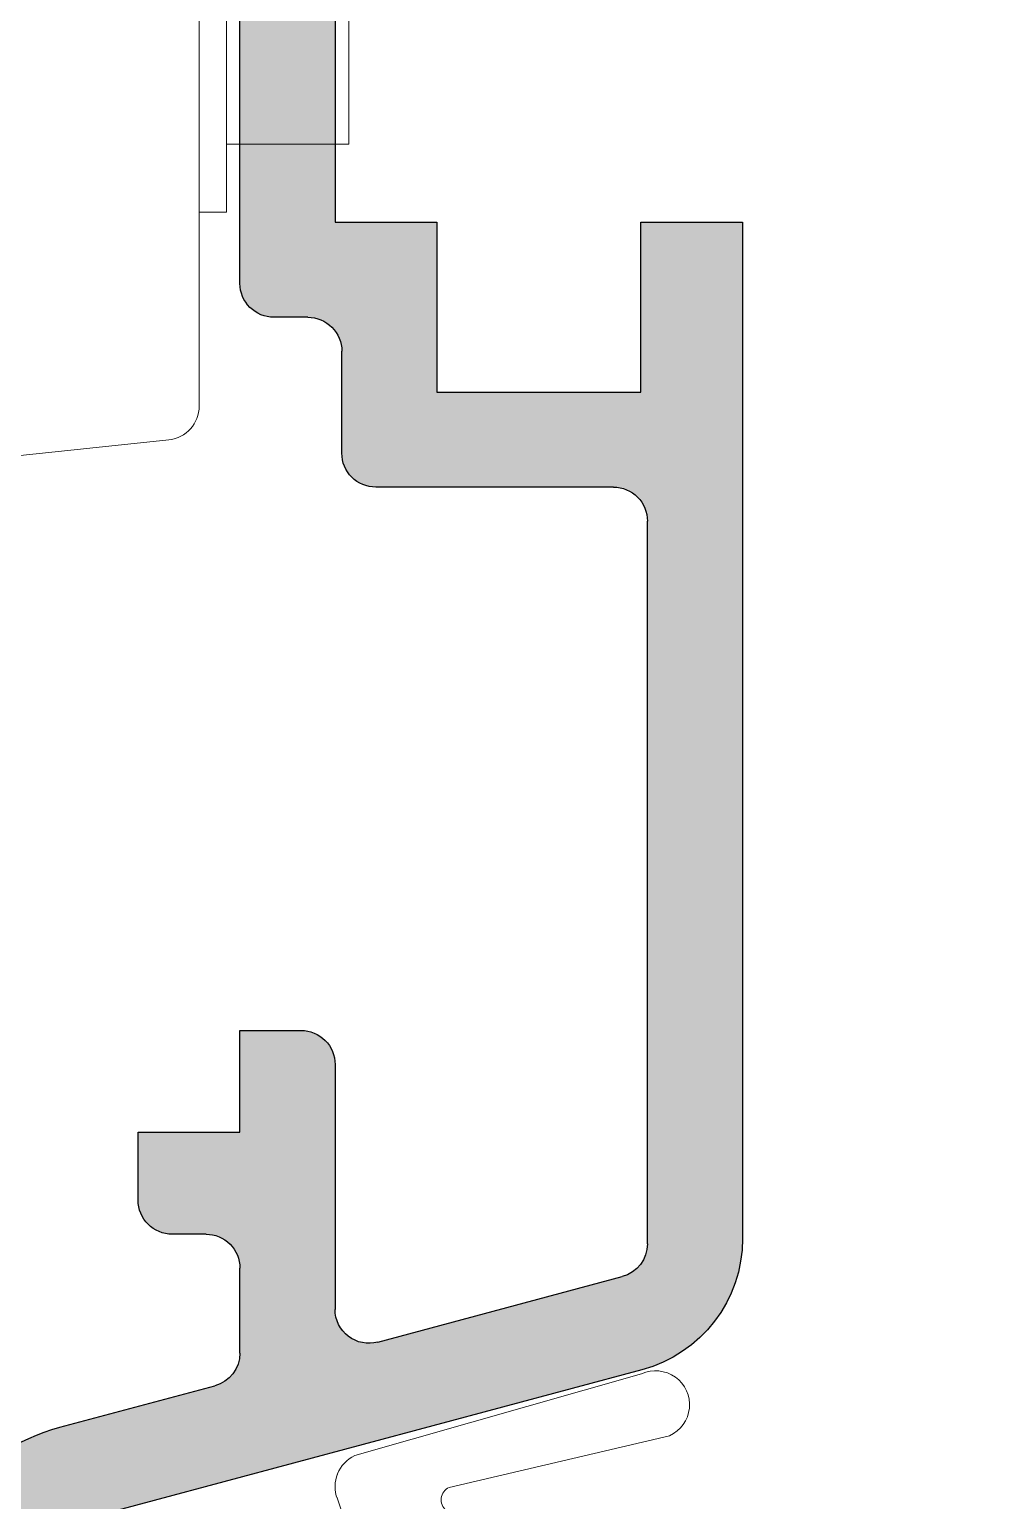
# Model space of a CAD drawing. Header units: millimetres. Extents: x 3069 to 3669, y 1489 to 1908.
# Drawn here: x 3303.97 to 3317.97, y 1586.14 to 1607.8 of the extents above; entities that cross this region are included whole.
import ezdxf

# ---------------------------------------------------------------- set-up
doc = ezdxf.new("R2010")
doc.units = ezdxf.units.MM
doc.set_wipeout_variables(frame=1)
for name, color, linetype, lineweight in [('Detalles-Accesorios', 1, 'Continuous', 13), ('Perfil-Detalles', 7, 'Continuous', 25), ('Sombreado-Perfil dettalles', 7, 'Continuous', 0)]:
    doc.layers.add(name, color=color, linetype=linetype, lineweight=lineweight)

# ---------------------------------------------------------------- blocks, each defined once
blk = doc.blocks.new('*U56')
for p, q in [((-14.10000000000054, -7.856713931080776), (-14.10000000000054, 7.856713931095328)), ((-14.50372216313299, 5.000000000006366), (-14.50372216313299, -4.999999999993633)), ((-16.30372216313317, 4.000000000006366), (-16.30372216313317, -3.999999999993633)), ((-14.50372216313299, -3.999999999993633), (-16.30372216313317, -3.999999999993633)), ((-14.10000000000054, -4.999999999993633), (-14.50372216313299, -4.999999999993633)), ((-13.65226423163421, -8.353974878765257), (-4.595471536732656, -9.305882148922137))]:
    blk.add_line(p, q)
blk.add_arc((-13.60000000000054, -7.856713931080776), 0.5000000000000001, 180, 264.0000000000177)
blk = doc.blocks.new('*U50')
at = {"color": 3}
blk.add_wipeout([(1.546020307750041, 0.2095290887308483), (2.9456197503145614, 3.136283441097932), (3.0194122906796554, 3.21919912561769), (3.1260502571371926, 3.2500000000000018), (3.300000000000182, 3.2500000000000018), (3.4414213562374076, 3.1914213562372478), (3.4999999999999982, 3.050000000000063), (3.4999999999999982, 2.249999999999888), (5.232742470952416, 2.2500000000000018), (5.390646193558138, 2.3272546767190985), (5.432742470952706, 2.4500000000000863), (5.008148579986937, 4.743493074416621), (5.0398416641000034, 4.919788594789589), (5.200000000000272, 5.000000000000002), (6.552872911617215, 5.000000000000002), (7.199247807747413, 4.763019982472683), (7.539266835449326, 4.164398987305278), (7.840031464991625, 2.359811210050454), (7.983240261156359, 2.0849276827765575), (8.260942107681332, 1.9472636086609345), (15.631363322369456, -0.0763541516520263), (17.331659418537207, -0.3642778665037554), (18.403556118144643, -0.2518146225587774), (20.86565285963298, 1.0342331640175946), (20.938319938448636, 1.1884613300022817), (20.82102088090687, 1.370561725708514), (17.573652243248947, 2.133295720934827), (17.280404599396658, 2.588546710200495), (17.32515361013099, 2.795299066348205), (17.780404599396654, 3.0885467102004913), (17.98715695554438, 3.0437976994661593), (22.206752356147717, 1.8395266649180275), (22.463311145384075, 1.5722724377567392), (22.46551724137953, 1.2018100679927013), (20.340231602825952, -1.5722282960745826), (17.399614414432996, -2.4553858599678886), (8.299326776422731, -1.9775084917498589), (7.9936531806566125, -2.1044489819931904), (7.834247034326836, -2.3945177940429385), (7.539266835449326, -4.16439898730539), (7.19924780774739, -4.763019982472741), (6.552872911617215, -5), (5.199999999999817, -5), (5.039841664100095, -4.919788594789466), (5.008148579986937, -4.7434930744166195), (5.426561905737344, -2.4993358561270025), (5.390646193558497, -2.327254676719148), (5.2327424709510515, -2.2499999999999964), (3.4999999999999982, -2.2499999999999964), (3.4999999999999982, -3.050000000000068), (3.4414213562373934, -3.1914213562373153), (3.2999999999992706, -3.25), (3.1260502571371926, -3.25), (3.019412290679668, -3.2191991256176706), (2.9456197503145614, -3.136283441097932), (1.546020307750041, -0.2095290887309602), (1.5000000000002576, -5.3290705182007514e-14)], dxfattribs=at)
for points in [[(7.539266835449325, -4.164398987305389, -0.3666293647016028), (6.552872911617214, -5), (5.199999999999818, -5, -0.5008256657983763), (5.008148579986936, -4.743493074416619), (5.426561905737344, -2.499335856127004, 0.4892517759837692), (5.232742470952416, -2.25), (3.5, -2.25), (3.5, -3.050000000000068, -0.4142135623731793), (3.300000000000181, -3.25), (3.126050257137194, -3.25, -0.2888359128129048), (2.945619750314563, -3.13628344109793), (1.54602030775004, -0.2095290887309602, -0.2196368438793986), (1.54602030775004, 0.2095290887308465), (2.945619750314563, 3.13628344109793, -0.2888359128130847), (3.126050257137194, 3.25), (3.300000000000181, 3.25, -0.414213562373074), (3.5, 3.049999999999954), (3.5, 2.249999999999886), (5.232742470952416, 2.25, 0.4892517759837692), (5.426561905737344, 2.49933585612689), (5.008148579986936, 4.743493074416619, -0.500825665798423), (5.200000000000272, 5), (6.552872911617214, 5, -0.3666293647015995), (7.539266835449325, 4.164398987305276), (7.840031464991625, 2.359811210050452, 0.3260061382183418), (8.26094210768133, 1.947263608660932), (15.63136332236945, -0.0763541516520263, 0.2792180766995844), (20.86565285963161, 1.034233164017564, 0.5544873652228705), (20.82102088090778, 1.370561725708512), (17.57365224324894, 2.133295720934825, -1.000000000000013), (17.98715695554438, 3.043797699466153), (22.20675235614772, 1.839526664918025, -0.3988491039280005), (22.46551724137953, 1.20181006799271, -0.3464724198219646), (16.9542769697282, -2.436773907002589), (8.299326776422731, -1.977508491749858, 0.3507534451427916), (7.834247034326381, -2.39451779404294)], [(5.700000000000272, 0.7499999999998864, 0.4142135623731034), (5.200000000000272, 1.249999999999886), (3.467168211255284, 1.249999999999886, 0.2888359127239035), (3.016091944269646, 0.965708602893187), (2.657435407538287, 0.2157086049851387, 0.2268047371347924), (2.657435407407774, -0.2157086005047404), (3.016091945533389, -0.9657086025965782, 0.2888359129020951), (3.467168212660908, -1.25), (5.200000000000272, -1.25, 0.4142135623730864), (5.700000000000272, -0.75)]]:
    blk.add_lwpolyline(points, format="xyb", close=True)
blk = doc.blocks.new('208_d')
at = {"layer": 'Sombreado-Perfil dettalles'}
h = blk.add_hatch(color=256, dxfattribs=at)
edge = h.paths.add_edge_path(flags=16)
edge.add_arc((0.5999999999989996, 17.90000000000003), 0.4999999999997727, -90.0000000000195, 0, ccw=False)
edge.add_line((0.5999999999989996, 17.40000000000026), (-4.665741454090493, 17.40000000000015))
edge.add_arc((-4.665741454090948, 17.8999999999998), 0.4999999999997158, 146.3099324739399, 270.00000000007816, ccw=False)
edge.add_line((-5.081766601259005, 18.17735009811286), (-4.600000000000363, 18.90000000000014))
edge.add_line((-4.600000000000818, 18.90000000000014), (-5.600000000000818, 18.90000000000014))
edge.add_line((-5.600000000000818, 18.90000000000014), (-5.600000000000818, 33.40000000000015))
edge.add_line((-5.600000000000818, 33.40000000000015), (-1.600000000000818, 33.40000000000015))
edge.add_line((-1.600000000000818, 33.40000000000015), (-1.400000000001, 33.60000000000019))
edge.add_line((-1.400000000001, 33.60000000000019), (26.69999999999891, 33.60000000000019))
edge.add_line((26.69999999999891, 33.60000000000019), (26.89999999999873, 33.40000000000015))
edge.add_line((26.89999999999918, 33.40000000000015), (30.89999999999918, 33.40000000000015))
edge.add_line((30.89999999999918, 33.40000000000015), (30.89999999999918, 31.90000000000015))
edge.add_line((30.89999999999918, 31.90000000000015), (31.89999999999964, 31.90000000000015))
edge.add_arc((31.89999999999873, 32.40000000000072), 0.5000000000005116, 270.0000000000782, 359.9999999999414)
edge.add_line((32.39999999999918, 32.40000000000015), (32.39999999999964, 33.1000000000002))
edge.add_arc((32.89999999999918, 33.10000000000031), 0.4999999999997727, 89.99999999998369, 180, ccw=False)
edge.add_line((32.89999999999918, 33.60000000000008), (44.39999999999963, 33.59999999999985))
edge.add_arc((44.39999999999872, 32.59999999999962), 1.000000000000284, 3.092281986027956e-11, 89.99999999997402, ccw=False)
edge.add_line((45.39999999999918, 32.60000000000019), (45.39999999999963, 24.70000000000022))
edge.add_arc((44.39999999999963, 24.70000000000022), 1, -90.00000000000972, 0, ccw=False)
edge.add_line((44.39999999999918, 23.70000000000022), (38.04484176022379, 23.70000000000044))
edge.add_arc((38.04484176022425, 20.80000000000001), 2.900000000000346, 90.00000000000897, 165.0000000000003)
edge.add_line((35.24365686398551, 21.55057523079739), (34.63273679057056, 19.27059047744882))
edge.add_arc((34.14977387742556, 19.40000000000106), 0.50000000000069, 270.00000000002603, 344.99999999991206, ccw=False)
edge.add_line((34.14977387742601, 18.90000000000037), (32.89999999999964, 18.90000000000003))
edge.add_arc((32.89999999999918, 19.40000000000003), 0.5, 179.999999999987, 270, ccw=False)
edge.add_line((32.39999999999918, 19.40000000000015), (32.39999999999873, 19.90000000000015))
edge.add_arc((31.89999999999918, 19.90000000000026), 0.4999999999997727, 0, 90.00000000001953)
edge.add_line((31.89999999999918, 20.40000000000004), (30.89999999999918, 20.40000000000015))
edge.add_line((30.89999999999918, 20.40000000000015), (30.89999999999918, 18.90000000000014))
edge.add_line((30.89999999999918, 18.90000000000014), (29.39999999999918, 18.90000000000014))
edge.add_line((29.39999999999918, 18.90000000000014), (29.39999999999964, 18.00000000000017))
edge.add_arc((29.89999999999918, 17.99999999999994), 0.4999999999997727, 180, 270.0000000000196)
edge.add_line((29.89999999999918, 17.50000000000017), (33.50669581559123, 17.50000000000017))
edge.add_arc((33.50669581559123, 17.00000000000005), 0.500000000000199, -14.999999999978172, 89.99999999997402, ccw=False)
edge.add_line((33.98965872873578, 16.87059047744895), (33.02504163598314, 13.27059047744882))
edge.add_arc((32.5420787228386, 13.39999999999992), 0.4999999999999564, 270.00000000002603, 345.00000000002444, ccw=False)
edge.add_line((32.54207872283905, 12.89999999999992), (21.89999999999963, 12.90000000000026))
edge.add_arc((21.89999999999873, 13.39999999999969), 0.4999999999994742, 179.9999999999479, 270.00000000007816, ccw=False)
edge.add_line((21.39999999999918, 13.40000000000015), (21.39999999999873, 16.90000000000015))
edge.add_arc((20.89999999999918, 16.90000000000026), 0.4999999999997727, 0, 90.00000000001953)
edge.add_line((20.89999999999918, 17.40000000000003), (19.39999999999918, 17.40000000000003))
edge.add_arc((19.39999999999918, 17.90000000000003), 0.5, 179.999999999987, 270, ccw=False)
edge.add_line((18.89999999999918, 17.90000000000015), (18.89999999999918, 18.40000000000015))
edge.add_arc((18.39999999999963, 18.40000000000037), 0.4999999999997727, 0, 90.00000000004886)
edge.add_line((18.39999999999918, 18.90000000000014), (1.599999999998999, 18.90000000000026))
edge.add_arc((1.599999999998544, 18.40000000000071), 0.4999999999995169, 89.99999999997395, 180.0000000000553)
edge.add_line((1.099999999999454, 18.40000000000026), (1.099999999998999, 17.90000000000015))
edge = h.paths.add_edge_path()
edge.add_line((-3.500000000000909, -5.499999999999829), (-3.500000000000909, -3.999999913540079))
edge.add_arc((-4.000000000000909, -3.999999913596582), 0.5, 0, 180.0000048296701)
edge.add_arc((-5.000000000700765, -3.999999999300086), 0.5000000006998581, -89.9999999262572, 4.978313086212438e-06, ccw=False)
edge.add_line((-5.000000000000909, -4.499999999999943), (-5.300000000001091, -4.499999999999829))
edge.add_arc((-5.300000000001091, -4.000000000000511), 0.4999999999992895, 179.9999999999219, 270.0000000000521, ccw=False)
edge.add_line((-5.800000000000636, -3.999999999999829), (-5.800000000001091, 1.729197834e-07))
edge.add_arc((-5.300000000001091, 1.729200108e-07), 0.4999999999997727, 89.99999999994952, 180, ccw=False)
edge.add_line((-5.300000000001091, 0.5000001729197834), (-5.000000000000909, 0.5000001729196697))
edge.add_arc((-5.000000000379259, 1.725415473e-07), 0.5000000003780514, -4.947896798057627e-06, 89.99999995667042, ccw=False)
edge.add_arc((-4.000000000000909, 8.68380425e-08), 0.5000000000000018, 179.9999951703269, 360.0000000000003)
edge.add_line((-3.500000000000909, 8.64599201e-08), (-3.500000000000909, 1.40000017291976))
edge.add_arc((-4.000000000000909, 1.400000172919988), 0.4999999999997727, 0, 90.00000000005048)
edge.add_line((-4.000000000000909, 1.90000017291976), (-5.100000000000818, 1.900000172919533))
edge.add_arc((-5.100000000000818, 2.400000172919533), 0.4999999999999148, 179.999999999987, 270, ccw=False)
edge.add_line((-5.600000000000818, 2.400000172919646), (-5.600000000000818, 15.50000000000028))
edge.add_arc((-5.100000000001273, 15.50000000000051), 0.4999999999997727, 89.99999999995123, 180, ccw=False)
edge.add_line((-5.100000000000818, 16.00000000000028), (-2.000000000000909, 16.00000000000017))
edge.add_arc((-2.000000000000909, 15.50000000000028), 0.4999999999998864, -9.777068044058979e-12, 90, ccw=False)
edge.add_line((-1.500000000000909, 15.50000000000017), (-1.500000000000909, 13.00000000000017))
edge.add_line((-1.500000000000909, 13.00000000000017), (-1.800000000001091, 13.00000000000017))
edge.add_line((-1.800000000001091, 13.00000000000017), (-1.800000000001091, 11.50000000000017))
edge.add_line((-1.800000000001091, 11.50000000000017), (2.49999999999909, 11.50000000000017))
edge.add_line((2.49999999999909, 11.50000000000017), (2.49999999999909, 13.00000000000017))
edge.add_line((2.49999999999909, 13.00000000000017), (-9.095e-13, 13.00000000000017))
edge.add_line((-9.095e-13, 13.00000000000017), (-9.095e-13, 16.00000000000017))
edge.add_line((-9.095e-13, 16.00000000000017), (2.49999999999909, 16.00000000000017))
edge.add_line((2.49999999999909, 16.00000000000017), (2.49999999999909, 17.50000000000017))
edge.add_line((2.49999999999909, 17.50000000000017), (17.49999999999909, 17.50000000000017))
edge.add_line((17.49999999999909, 17.50000000000017), (17.49999999999909, 16.00000000000017))
edge.add_line((17.49999999999909, 16.00000000000017), (19.99999999999909, 16.00000000000017))
edge.add_line((19.99999999999909, 16.00000000000017), (19.99999999999909, 13.00000000000017))
edge.add_line((19.99999999999909, 13.00000000000017), (17.49999999999909, 13.00000000000017))
edge.add_line((17.49999999999909, 13.00000000000017), (17.49999999999909, 11.50000000000017))
edge.add_line((17.49999999999909, 11.50000000000017), (32.46534602404108, 11.50000000000017))
edge.add_arc((32.46534602404108, 13.49999999999983), 1.999999999999616, 270, 345.0000000000101)
edge.add_line((34.39719767661882, 12.9823619097952), (36.59595302079015, 21.18822856765399))
edge.add_arc((38.04484176022379, 20.80000000000024), 1.500000000000016, 90, 165.0000000000035, ccw=False)
edge.add_line((38.04484176022379, 22.30000000000024), (44.39999999999918, 22.30000000000012))
edge.add_arc((44.39999999999963, 21.30000000000035), 0.9999999999997726, -1.3017142919125035e-11, 90.00000000001302, ccw=False)
edge.add_line((45.39999999999918, 21.30000000000013), (45.39999999999918, 19.50000000000017))
edge.add_line((45.39999999999918, 19.50000000000017), (46.79999999999927, 19.50000000000017))
edge.add_line((46.79999999999927, 19.50000000000017), (46.79999999999927, 32.50000000000028))
edge.add_arc((47.29999999999927, 32.50000000000017), 0.5000000000002274, 90.00000000001961, 180, ccw=False)
edge.add_line((47.29999999999927, 33.0000000000004), (51.09999999999899, 33.00000000000017))
edge.add_arc((51.09999999999946, 32.50000000000085), 0.4999999999993179, -7.821654435247183e-11, 90.00000000005213, ccw=False)
edge.add_line((51.59999999999854, 32.50000000000017), (51.59999999999854, 27.00000000000017))
edge.add_line((51.599999999999, 27.00000000000017), (52.99999999999909, 27.00000000000017))
edge.add_line((52.99999999999909, 27.00000000000017), (52.99999999999909, 62.00000000000017))
edge.add_line((52.99999999999909, 62.00000000000017), (40.99999999999909, 62.00000000000017))
edge.add_line((40.99999999999909, 62.00000000000017), (40.99999999999909, 60.24282032302773))
edge.add_line((40.99999999999909, 60.24282032302773), (42.19999999999891, 59.55000000000012))
edge.add_line((42.19999999999891, 59.55000000000012), (42.19999999999891, 60.80000000000012))
edge.add_line((42.19999999999891, 60.80000000000012), (44.69999999999891, 60.80000000000012))
edge.add_line((44.69999999999891, 60.80000000000012), (44.69999999999891, 54.30000000000013))
edge.add_line((44.69999999999891, 54.30000000000013), (42.19999999999891, 54.30000000000013))
edge.add_line((42.19999999999891, 54.30000000000013), (42.19999999999891, 55.55000000000013))
edge.add_line((42.19999999999891, 55.55000000000013), (40.99999999999909, 54.85717967697263))
edge.add_line((40.99999999999909, 54.85717967697263), (40.99999999999909, 53.1000000000002))
edge.add_line((40.99999999999909, 53.1000000000002), (45.099999999999, 53.1000000000002))
edge.add_arc((45.09999999999945, 54.09999999999996), 0.9999999999997726, 269.999999999987, 360.000000000013)
edge.add_line((46.09999999999899, 54.10000000000019), (46.09999999999899, 59.59999999999997))
edge.add_arc((47.099999999999, 59.59999999999962), 1, 90.00000000001472, 180, ccw=False)
edge.add_line((47.099999999999, 60.59999999999963), (50.599999999999, 60.6000000000002))
edge.add_arc((50.599999999999, 59.60000000000007), 1.000000000000113, 8.071765478234738e-12, 90, ccw=False)
edge.add_line((51.599999999999, 59.60000000000019), (51.599999999999, 37.00000000000017))
edge.add_arc((49.59999999999945, 37.00000000000006), 1.999999999999545, -90.00000000001461, 0, ccw=False)
edge.add_line((49.599999999999, 35.00000000000051), (14.49999999999909, 35.00000000000017))
edge.add_arc((14.49999999999863, 35.49999999999949), 0.4999999999993179, 179.9999999999219, 270.0000000000521, ccw=False)
edge.add_line((13.99999999999909, 35.50000000000017), (13.99999999999909, 40.00000000000016))
edge.add_line((13.99999999999909, 40.00000000000016), (11.49999999999909, 40.00000000000016))
edge.add_line((11.49999999999909, 40.00000000000016), (10.49999999999909, 39.00000000000017))
edge.add_line((10.49999999999909, 39.00000000000017), (10.49999999999909, 38.00000000000017))
edge.add_line((10.49999999999909, 38.00000000000017), (12.49999999999909, 38.00000000000017))
edge.add_line((12.49999999999909, 38.00000000000017), (12.49999999999909, 35.00000000000017))
edge.add_line((12.49999999999909, 35.00000000000017), (-5.500000000000909, 35.00000000000017))
edge.add_line((-5.500000000000909, 35.00000000000017), (-5.500000000000909, 38.00000000000017))
edge.add_line((-5.500000000000909, 38.00000000000017), (-3.500000000000909, 38.00000000000017))
edge.add_line((-3.500000000000909, 38.00000000000017), (-3.500000000000909, 39.00000000000017))
edge.add_line((-3.500000000000909, 39.00000000000017), (-4.500000000000909, 40.00000000000016))
edge.add_line((-4.500000000000909, 40.00000000000016), (-7.000000000000909, 40.00000000000016))
edge.add_line((-7.000000000000909, 40.00000000000016), (-7.000000000000909, -5.999999999999829))
edge.add_line((-7.000000000000909, -5.999999999999829), (-4.000000000000909, -5.999999999999829))
edge.add_arc((-4.000000000000454, -5.500000000000511), 0.4999999999992895, 269.9999999999479, 360.0000000000814)
at = {"layer": 'Perfil-Detalles'}
for p, q in [((35.24365686398551, 21.55057523079722), (34.63273679057056, 19.27059047744865)), ((34.39719767661904, 12.98236190979503), (36.59595302079015, 21.18822856765382)), ((31.89999999999918, 20.39999999999986), (30.89999999999918, 20.39999999999998)), ((30.89999999999918, 20.39999999999998), (30.89999999999918, 18.89999999999998)), ((32.39999999999918, 19.39999999999997), (32.39999999999895, 19.89999999999998)), ((18.39999999999918, 18.89999999999998), (1.599999999998999, 18.90000000000009)), ((30.89999999999918, 18.89999999999998), (29.39999999999918, 18.89999999999998)), ((29.39999999999918, 18.89999999999998), (29.39999999999941, 18)), ((34.14977387742579, 18.9000000000002), (32.89999999999918, 18.89999999999986)), ((18.89999999999918, 17.89999999999998), (18.89999999999918, 18.39999999999998)), ((2.49999999999909, 17.5), (17.49999999999909, 17.5)), ((17.49999999999909, 17.5), (17.49999999999909, 16)), ((20.89999999999918, 17.39999999999986), (19.39999999999918, 17.39999999999986)), ((29.89999999999918, 17.5), (33.50669581559123, 17.5)), ((21.39999999999918, 13.39999999999998), (21.39999999999895, 16.89999999999997)), ((33.98965872873578, 16.87059047744878), (33.02504163598337, 13.27059047744865)), ((17.49999999999909, 16), (19.99999999999909, 16)), ((19.99999999999909, 16), (19.99999999999909, 13)), ((19.99999999999909, 13), (17.49999999999909, 13)), ((17.49999999999909, 13), (17.49999999999909, 11.5)), ((32.54207872283905, 12.89999999999975), (21.89999999999941, 12.90000000000009)), ((17.49999999999909, 11.5), (32.46534602404108, 11.5))]:
    blk.add_line(p, q, dxfattribs=at)
for centre, radius, start, end in [((38.04484176022425, 20.79999999999984), 2.900000000000346, 90.00000000000897, 165.0000000000009), ((31.89999999999918, 19.90000000000009), 0.4999999999997727, 6.5138e-12, 90.00000000001953), ((32.89999999999918, 19.39999999999986), 0.5, 179.999999999987, 270), ((34.14977387742556, 19.40000000000089), 0.50000000000069, 270.000000000026, 344.9999999999058), ((18.39999999999941, 18.4000000000002), 0.4999999999997727, 0, 90.00000000004886), ((29.89999999999918, 17.99999999999977), 0.4999999999997727, 180, 270.0000000000196), ((19.39999999999918, 17.89999999999986), 0.5, 179.999999999987, 270), ((20.89999999999918, 16.90000000000009), 0.4999999999997727, 6.5138e-12, 90.00000000001953), ((33.506695815591, 16.99999999999988), 0.500000000000199, 345.0000000000248, 89.99999999997395), ((21.89999999999873, 13.39999999999952), 0.4999999999994742, 179.9999999999479, 270.0000000000782), ((32.54207872283882, 13.39999999999975), 0.4999999999999564, 270.000000000026, 345.0000000000181), ((32.46534602404108, 13.49999999999966), 1.999999999999616, 270, 345.0000000000101)]:
    blk.add_arc(centre, radius, start, end, dxfattribs=at)

msp = doc.modelspace()

# ---------------------------------------------------------------- block references
at = {"layer": 'Detalles-Accesorios', "xscale": -1}
for name, p in [('*U56', (3292.368077024296, 1610.107473901597)), ('*U50', (3330.968077024296, 1584.957473901593))]:
    msp.add_blockref(name, p, dxfattribs=at)

# ---------------------------------------------------------------- next in the draw order: block references
at = {"layer": 'Perfil-Detalles', "xscale": -1, "rotation": 90}
msp.add_blockref('208_d', (3325.968077024296, 1622.457473901593), dxfattribs=at)

doc.saveas('drawing.dxf')
